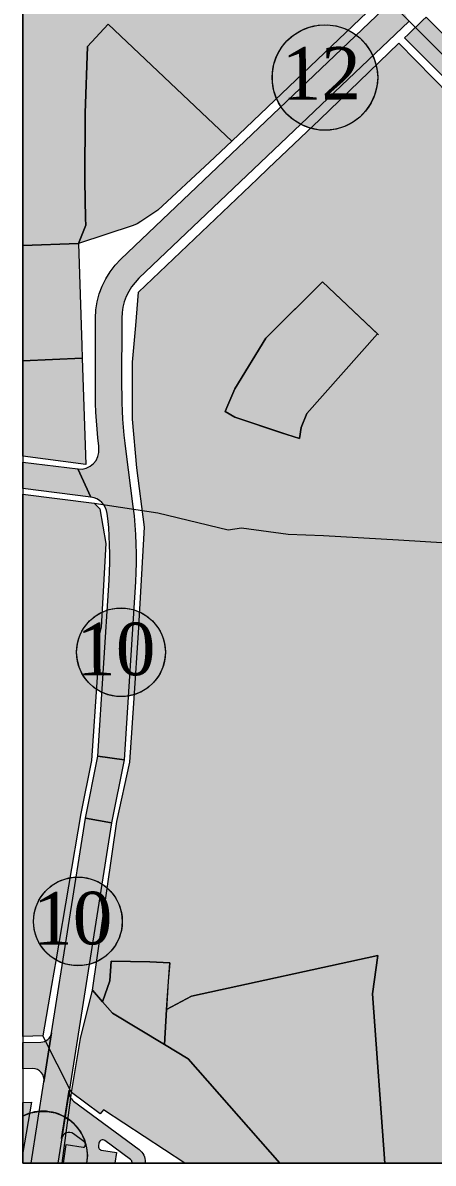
# Model space of a CAD drawing. Header units: metres. Extents: x 575893 to 576670, y 4390673 to 4391275.
# Drawn here: x 575893 to 576002.2, y 4390672.6 to 4390976 of the extents above; entities that cross this region are included whole.
import ezdxf

# ---------------------------------------------------------------- set-up
doc = ezdxf.new("R2010")
doc.units = ezdxf.units.M
for name, color, linetype, lineweight in [('HAT_RAYLI_TOPLU_TAS', 9, 'Continuous', 0), ('PL_ANA_ISTASYON', 9, 'Continuous', 0), ('PL_IBADET_ALANI', 151, 'Continuous', 0), ('PL_KHA', 163, 'Continuous', 0), ('PL_MIA', 12, 'Continuous', 0), ('PL_OTOPARK', 9, 'Continuous', 0), ('PL_PARK', 97, 'Continuous', 0), ('PL_SAGLIK_ALANI', 150, 'Continuous', 0), ('PL_YOL', 18, 'Continuous', 0), ('R_KIR', 2, 'Continuous', 0), ('RULO', 4, 'Continuous', 0), ('SM_ALTI', 254, 'Continuous', 0), ('SM_YOL_YAZI', 18, 'Continuous', 5), ('SNR_SAGLIKLASTIRMA', 152, 'Continuous', 0)]:
    doc.layers.add(name, color=color, linetype=linetype, lineweight=lineweight)
doc.styles.get("Standard").update_dxf_attribs({"font": 'times.ttf'})

msp = doc.modelspace()

# ---------------------------------------------------------------- hatches: boundary and pattern name
at = {"layer": 'PL_ANA_ISTASYON'}
msp.add_hatch(color=256, dxfattribs=at).paths.add_polyline_path([(576055.67, 4390922.22), (576062.77, 4390915.13), (576190.04, 4390787.95), (576184.38, 4390782.29), (576057.12, 4390909.47), (576050.02, 4390916.56), (575994.58, 4390971.96), (575995.51, 4390972.85), (575999.43, 4390976.63), (576000.34, 4390977.51)])
at = {"layer": 'PL_IBADET_ALANI'}
msp.add_hatch(color=256, dxfattribs=at).paths.add_polyline_path([(575926.83, 4390726.17), (575932.13, 4390725.89), (575931.72, 4390721.02), (575931.26, 4390713.47), (575930.7, 4390704.2), (575916.86, 4390712.53), (575914.23, 4390715.57), (575916.17, 4390721.17), (575916.54, 4390726.33)])
at = {"layer": 'PL_KHA'}
msp.add_hatch(color=256, dxfattribs=at).paths.add_polyline_path([(575987.38, 4390893.2), (575968.63, 4390872.01), (575967.1, 4390868.29), (575966.61, 4390865.37), (575963.3, 4390866.42), (575949.48, 4390871.06), (575946.9, 4390872.57), (575947.6, 4390874.22), (575949.44, 4390878.62), (575957.73, 4390892.12), (575972.75, 4390907.09)])
at = {"layer": 'PL_MIA'}
for points in [[(575984.61, 4390978.82), (575948.62, 4390944.52), (575942.19, 4390950.59), (575942.19, 4390950.59), (575915.73, 4390975.58), (575910.24, 4390969.71), (575909.63, 4390951.89), (575909.55, 4390933.92), (575909.73, 4390923.88), (575909.73, 4390923.88), (575909.76, 4390922.14), (575907.83, 4390917.23), (575893.03, 4390916.71), (575893.03, 4391038.73), (575909.12, 4391054.48)], [(576006.63, 4390956.69), (576015.52, 4390947.96), (576028.69, 4390934.77), (576028.36, 4390934.44), (576028.36, 4390934.44), (576028.69, 4390934.77), (576028.69, 4390934.77), (576080.77, 4390882.64), (576095.26, 4390867.54), (576061.82, 4390847.8), (576046.79, 4390838.92), (576051.17, 4390836.46), (576085.97, 4390812.14), (576088.51, 4390800.99), (576092.32, 4390789.78), (576102.54, 4390768.95), (576104.74, 4390768.38), (576116.66, 4390765.26), (576113.12, 4390754.82), (576102.06, 4390738.26), (576082.93, 4390721.07), (576075.35, 4390714.25), (576050.7, 4390695.18), (576017.67, 4390672.62), (575989.35, 4390672.62), (575986.04, 4390717.69), (575987.47, 4390727.86), (575937.91, 4390717.01), (575931.26, 4390713.47), (575932.13, 4390725.89), (575926.83, 4390726.17), (575916.54, 4390726.33), (575916.17, 4390721.17), (575914.23, 4390715.57), (575911.57, 4390718.64), (575918.06, 4390763.51), (575921.52, 4390779.33), (575922.13, 4390788.39), (575922.66, 4390796.36), (575923.83, 4390813.73), (575925.37, 4390841.78), (575923.37, 4390857.63), (575922.22, 4390870.54), (575922.26, 4390885.7), (575923.14, 4390895.49), (575923.85, 4390904.33), (575955.44, 4390934.44), (575958.34, 4390937.2), (575972.04, 4390950.26), (575993.11, 4390970.54)], [(575972.75, 4390907.09), (575958.55, 4390892.93), (575957.73, 4390892.12), (575949.44, 4390878.62), (575947.6, 4390874.22), (575946.9, 4390872.57), (575949.48, 4390871.06), (575962.14, 4390866.81), (575963.3, 4390866.42), (575966.61, 4390865.37), (575967.1, 4390868.29), (575968.63, 4390872.01), (575987.38, 4390893.2), (575987.66, 4390892.93), (575972.75, 4390907.09)], [(575909.8, 4390858.52), (575893.03, 4390860.65), (575893.03, 4390886.07), (575908.86, 4390886.72)], [(575912, 4390848.16), (575913.56, 4390846.67), (575915.11, 4390837.48), (575913.89, 4390815.21), (575912.94, 4390811.36), (575912.84, 4390801.9), (575911.35, 4390779.76), (575908.49, 4390765.67), (575901.88, 4390726.95), (575900.69, 4390719.93), (575898.39, 4390706.48), (575893.03, 4390706.35), (575893.03, 4390850.57)], [(575893.03, 4390675.47), (575893.03, 4390688.79), (575895.35, 4390688.87)]]:
    msp.add_hatch(color=256, dxfattribs=at).paths.add_polyline_path(points)
at = {"layer": 'PL_OTOPARK'}
for points in [[(575908.74, 4390890.17), (575908.86, 4390886.72), (575893.03, 4390886.07), (575893.03, 4390916.71), (575907.83, 4390917.23)], [(575905.34, 4390691.6), (575905.36, 4390691.19), (575905.43, 4390690.79), (575905.56, 4390690.4), (575905.74, 4390690.04), (575905.97, 4390689.7), (575906.24, 4390689.39), (575906.55, 4390689.13), (575923.98, 4390676.25), (575924.35, 4390675.94), (575924.69, 4390675.59), (575924.97, 4390675.2), (575925.21, 4390674.77), (575925.39, 4390674.32), (575925.52, 4390673.85), (575925.59, 4390673.37), (575925.6, 4390672.88), (575925.59, 4390672.62), (575922.09, 4390672.62), (575922.09, 4390672.75), (575922.09, 4390672.88), (575922.07, 4390673), (575922.04, 4390673.11), (575922, 4390673.23), (575921.94, 4390673.33), (575921.87, 4390673.43), (575921.78, 4390673.52), (575921.69, 4390673.6), (575914.87, 4390678.63), (575914.64, 4390678.76), (575914.4, 4390678.82), (575914.14, 4390678.82), (575913.89, 4390678.76), (575913.67, 4390678.63), (575913.49, 4390678.45), (575913.36, 4390678.23), (575913.29, 4390677.99), (575913.17, 4390677.23), (575913.15, 4390677.03), (575913.18, 4390676.84), (575913.25, 4390676.65), (575913.35, 4390676.48), (575913.48, 4390676.33), (575913.63, 4390676.22), (575913.81, 4390676.13), (575914, 4390676.08), (575917.95, 4390675.46), (575917.5, 4390672.62), (575903.84, 4390672.62), (575904.61, 4390677.56), (575909.06, 4390676.86), (575909.16, 4390676.85), (575909.25, 4390676.87), (575909.35, 4390676.9), (575909.43, 4390676.95), (575909.5, 4390677.01), (575909.56, 4390677.09), (575909.61, 4390677.18), (575909.63, 4390677.28), (575909.66, 4390677.46), (575909.67, 4390677.6), (575909.67, 4390677.73), (575909.64, 4390677.87), (575909.6, 4390678), (575909.54, 4390678.12), (575909.46, 4390678.23), (575909.37, 4390678.33), (575909.27, 4390678.42), (575906.51, 4390680.46), (575906.07, 4390680.71), (575905.57, 4390680.83), (575905.06, 4390680.83), (575904.56, 4390680.7), (575904.12, 4390680.45), (575903.75, 4390680.09), (575903.49, 4390679.65), (575903.35, 4390679.16), (575905.37, 4390692.01)]]:
    msp.add_hatch(color=256, dxfattribs=at).paths.add_polyline_path(points)
at = {"layer": 'PL_PARK'}
for points in [[(575942.19, 4390950.59), (575948.62, 4390944.52), (575948.62, 4390944.52), (575942.69, 4390938.91), (575928.96, 4390926.09), (575924.39, 4390923.08), (575923.43, 4390922.53), (575922.4, 4390922.09), (575907.83, 4390917.23), (575909.76, 4390922.14), (575909.73, 4390923.88), (575909.55, 4390933.92), (575909.63, 4390951.89), (575910.24, 4390969.71), (575915.73, 4390975.58)], [(575914.23, 4390715.57), (575916.86, 4390712.53), (575930.7, 4390704.2), (575937.07, 4390700.37), (575961.4, 4390672.62), (575936.13, 4390672.62), (575914.49, 4390686.79), (575913.65, 4390685.75), (575906.02, 4390691.39), (575908.42, 4390705.79), (575911.57, 4390718.64)]]:
    msp.add_hatch(color=256, dxfattribs=at).paths.add_polyline_path(points)
at = {"layer": 'PL_SAGLIK_ALANI'}
msp.add_hatch(color=256, dxfattribs=at).paths.add_polyline_path([(575986.04, 4390717.69), (575989.35, 4390672.62), (575961.4, 4390672.62), (575937.07, 4390700.37), (575930.7, 4390704.2), (575931.26, 4390713.47), (575937.91, 4390717.01), (575987.47, 4390727.86)])
at = {"layer": 'PL_YOL'}
for points in [[(575995.7, 4390976.36), (575923.91, 4390908), (575922.89, 4390906.93), (575921.99, 4390905.76), (575921.2, 4390904.51), (575920.55, 4390903.18), (575920.04, 4390901.79), (575919.67, 4390900.36), (575919.44, 4390898.9), (575919.36, 4390897.43), (575919.33, 4390879.21), (575919.35, 4390877.05), (575919.4, 4390874.89), (575919.48, 4390872.73), (575919.6, 4390870.57), (575919.76, 4390868.41), (575919.95, 4390866.26), (575920.17, 4390864.11), (575920.43, 4390861.96), (575922.33, 4390847.32), (575922.62, 4390844.82), (575922.85, 4390842.32), (575923.03, 4390839.82), (575923.14, 4390837.3), (575923.19, 4390834.79), (575923.18, 4390832.28), (575923.11, 4390829.77), (575922.98, 4390827.26), (575919.97, 4390779.93), (575913.01, 4390780.85), (575916, 4390827.7), (575916.12, 4390830.04), (575916.18, 4390832.39), (575916.19, 4390834.73), (575916.14, 4390837.08), (575916.04, 4390839.42), (575915.88, 4390841.76), (575915.66, 4390844.09), (575915.5, 4390845.4), (575915.34, 4390846.22), (575915.04, 4390846.99), (575914.62, 4390847.71), (575914.09, 4390848.34), (575913.46, 4390848.88), (575912.75, 4390849.31), (575911.98, 4390849.61), (575911.17, 4390849.78), (575907.68, 4390857.28), (575908.81, 4390857.27), (575909.92, 4390857.51), (575910.95, 4390857.99), (575911.84, 4390858.7), (575912.54, 4390859.58), (575913.03, 4390860.6), (575913.28, 4390861.71), (575913.27, 4390862.84), (575913.22, 4390863.32), (575912.98, 4390865.59), (575912.78, 4390867.85), (575912.62, 4390870.12), (575912.49, 4390872.4), (575912.4, 4390874.67), (575912.35, 4390876.95), (575912.33, 4390879.22), (575912.36, 4390897.44), (575912.48, 4390899.62), (575912.81, 4390901.78), (575913.36, 4390903.89), (575914.12, 4390905.94), (575915.08, 4390907.9), (575916.24, 4390909.76), (575917.58, 4390911.49), (575919.08, 4390913.07), (575992.54, 4390983.02)], [(575907.68, 4390857.28), (575911.17, 4390849.78), (575893.03, 4390852.08), (575893.03, 4390859.14)], [(575919.97, 4390779.93), (575916.59, 4390763.13), (575909.69, 4390764.37), (575913.01, 4390780.85)], [(575916.59, 4390763.13), (575902.32, 4390672.62), (575895.23, 4390672.62), (575898.65, 4390694.3), (575900.7, 4390707.34), (575909.69, 4390764.37)], [(575898.65, 4390694.3), (575898.68, 4390694.95), (575898.57, 4390695.6), (575898.32, 4390696.2), (575897.95, 4390696.74), (575897.47, 4390697.18), (575896.9, 4390697.51), (575896.28, 4390697.71), (575895.63, 4390697.77), (575893.03, 4390697.72), (575893.03, 4390704.72), (575897.8, 4390704.81), (575898.32, 4390704.86), (575898.82, 4390705.01), (575899.29, 4390705.24), (575899.71, 4390705.55), (575900.07, 4390705.92), (575900.37, 4390706.36), (575900.58, 4390706.83), (575900.7, 4390707.34)]]:
    msp.add_hatch(color=256, dxfattribs=at).paths.add_polyline_path(points)
at = {"layer": 'SM_ALTI'}
for points in [[(575976.36, 4390975.14), (575978.64, 4390974.44), (575980.76, 4390973.37), (575982.68, 4390971.95), (575984.32, 4390970.23), (575985.66, 4390968.26), (575986.64, 4390966.09), (575987.24, 4390963.79), (575987.44, 4390961.41), (575987.24, 4390959.04), (575986.64, 4390956.74), (575985.66, 4390954.57), (575984.32, 4390952.6), (575982.68, 4390950.88), (575980.76, 4390949.46), (575978.64, 4390948.39), (575976.36, 4390947.69), (575974, 4390947.39), (575971.62, 4390947.49), (575969.29, 4390947.99), (575967.08, 4390948.88), (575965.05, 4390950.13), (575963.27, 4390951.7), (575961.77, 4390953.55), (575960.61, 4390955.63), (575959.82, 4390957.88), (575959.42, 4390960.22), (575959.42, 4390962.6), (575959.82, 4390964.95), (575960.61, 4390967.2), (575961.77, 4390969.28), (575963.27, 4390971.13), (575965.05, 4390972.7), (575967.08, 4390973.95), (575969.29, 4390974.84), (575971.62, 4390975.34), (575974, 4390975.44)], [(575922.39, 4390819.89), (575924.42, 4390819.1), (575926.28, 4390817.95), (575927.89, 4390816.48), (575929.2, 4390814.74), (575930.17, 4390812.79), (575930.77, 4390810.7), (575930.97, 4390808.53), (575930.77, 4390806.36), (575930.17, 4390804.26), (575929.2, 4390802.31), (575927.89, 4390800.57), (575926.28, 4390799.1), (575924.42, 4390797.95), (575922.39, 4390797.17), (575920.25, 4390796.77), (575918.07, 4390796.77), (575915.93, 4390797.17), (575913.89, 4390797.95), (575912.04, 4390799.1), (575910.43, 4390800.57), (575909.12, 4390802.31), (575908.15, 4390804.26), (575907.55, 4390806.36), (575907.35, 4390808.53), (575907.55, 4390810.7), (575908.15, 4390812.79), (575909.12, 4390814.74), (575910.43, 4390816.48), (575912.04, 4390817.95), (575913.89, 4390819.1), (575915.93, 4390819.89), (575918.07, 4390820.29), (575920.25, 4390820.29)], [(575910.94, 4390748.29), (575912.97, 4390747.51), (575914.82, 4390746.36), (575916.43, 4390744.89), (575917.74, 4390743.15), (575918.72, 4390741.2), (575919.31, 4390739.1), (575919.51, 4390736.93), (575919.31, 4390734.76), (575918.72, 4390732.67), (575917.74, 4390730.72), (575916.43, 4390728.98), (575914.82, 4390727.51), (575912.97, 4390726.36), (575910.94, 4390725.57), (575908.79, 4390725.17), (575906.61, 4390725.17), (575904.47, 4390725.57), (575902.44, 4390726.36), (575900.59, 4390727.51), (575898.98, 4390728.98), (575897.66, 4390730.72), (575896.69, 4390732.67), (575896.09, 4390734.76), (575895.89, 4390736.93), (575896.09, 4390739.1), (575896.69, 4390741.2), (575897.66, 4390743.15), (575898.98, 4390744.89), (575900.59, 4390746.36), (575902.44, 4390747.51), (575904.47, 4390748.29), (575906.61, 4390748.69), (575908.79, 4390748.69)], [(575901.63, 4390686.01), (575903.66, 4390685.22), (575905.51, 4390684.07), (575907.12, 4390682.6), (575908.44, 4390680.86), (575909.41, 4390678.91), (575910.01, 4390676.82), (575910.21, 4390674.65), (575910.02, 4390672.62), (575893.03, 4390672.62), (575893.03, 4390685.16), (575893.13, 4390685.22), (575895.16, 4390686.01), (575897.31, 4390686.41), (575899.49, 4390686.41)]]:
    msp.add_hatch(color=256, dxfattribs=at).paths.add_polyline_path(points)

# ---------------------------------------------------------------- linework, layer by layer
at = {"layer": 'HAT_RAYLI_TOPLU_TAS'}
for p in [(575987.2, 4390985.04), (576052.85, 4390919.39)]:
    msp.add_line(p, (575999.17, 4390973.03), dxfattribs=at)
at = {"layer": 'PL_ANA_ISTASYON'}
msp.add_polyline3d([(576055.67, 4390922.22, 0), (576062.77, 4390915.13, 0), (576190.04, 4390787.95, 0), (576184.38, 4390782.29, 0), (576057.12, 4390909.47, 0), (576050.02, 4390916.56, 0), (575994.58, 4390971.96, 0), (575995.51, 4390972.85, 0), (575999.43, 4390976.63, 0), (576000.34, 4390977.51, 0), (576055.67, 4390922.22, 0)], close=True, dxfattribs=at)
at = {"layer": 'PL_IBADET_ALANI'}
msp.add_polyline3d([(575926.83, 4390726.17, 0), (575932.13, 4390725.89, 0), (575931.72, 4390721.02, 0), (575931.26, 4390713.47, 0), (575930.7, 4390704.2, 0), (575916.86, 4390712.53, 0), (575914.23, 4390715.57, 0), (575916.17, 4390721.17, 0), (575916.54, 4390726.33, 0), (575926.83, 4390726.17, 0)], close=True, dxfattribs=at)
at = {"layer": 'PL_KHA'}
msp.add_polyline3d([(575987.38, 4390893.2, 0), (575968.63, 4390872.01, 0), (575967.1, 4390868.29, 0), (575966.61, 4390865.37, 0), (575963.3, 4390866.42, 0), (575949.48, 4390871.06, 0), (575946.9, 4390872.57, 0), (575947.6, 4390874.22, 0), (575949.44, 4390878.62, 0), (575957.73, 4390892.12, 0), (575972.75, 4390907.09, 0), (575987.38, 4390893.2, 0)], close=True, dxfattribs=at)
at = {"layer": 'PL_MIA'}
for points in [[(575984.61, 4390978.82, 0), (575948.62, 4390944.52, 0), (575942.19, 4390950.59, 0), (575942.19, 4390950.59, 0), (575915.73, 4390975.58, 0), (575910.24, 4390969.71, 0), (575909.63, 4390951.89, 0), (575909.55, 4390933.92, 0), (575909.73, 4390923.88, 146.94), (575909.73, 4390923.88, 0), (575909.76, 4390922.14, 0), (575907.83, 4390917.23, 0), (575893.03, 4390916.71, 0), (575893.03, 4391038.73, 0), (575909.12, 4391054.48, 0), (575984.61, 4390978.82, 0)], [(575972.75, 4390907.09, 0), (575958.55, 4390892.93, 0), (575957.73, 4390892.12, 0), (575949.44, 4390878.62, 0), (575947.6, 4390874.22, 0), (575946.9, 4390872.57, 0), (575949.48, 4390871.06, 0), (575962.14, 4390866.81, 0), (575963.3, 4390866.42, 0), (575966.61, 4390865.37, 0), (575967.1, 4390868.29, 0), (575968.63, 4390872.01, 0), (575987.38, 4390893.2, 0), (575987.66, 4390892.93, 0), (575972.75, 4390907.09, 0)], [(575909.8, 4390858.52, 0), (575893.03, 4390860.65, 0), (575893.03, 4390886.07, 0), (575908.86, 4390886.72, 0), (575909.8, 4390858.52, 0)], [(575912, 4390848.16, 0), (575913.56, 4390846.67, 0), (575915.11, 4390837.48, 0), (575913.89, 4390815.21, 0), (575912.94, 4390811.36, 0), (575912.84, 4390801.9, 0), (575911.35, 4390779.76, 0), (575908.49, 4390765.67, 0), (575901.88, 4390726.95, 0), (575900.69, 4390719.93, 0), (575898.39, 4390706.48, 0), (575893.03, 4390706.35, 0), (575893.03, 4390850.57, 0), (575912, 4390848.16, 0)], [(575893.03, 4390675.47, 0), (575893.03, 4390688.79, 0), (575895.35, 4390688.87, 0), (575893.03, 4390675.47, 0)]]:
    msp.add_polyline3d(points, close=True, dxfattribs=at)
msp.add_polyline3d([(576017.67, 4390672.62, 0), (575989.35, 4390672.62, 0), (575986.04, 4390717.69, 0), (575987.47, 4390727.86, 0), (575937.91, 4390717.01, 0), (575931.26, 4390713.47, 0), (575932.13, 4390725.89, 0), (575926.83, 4390726.17, 0), (575916.54, 4390726.33, 0), (575916.17, 4390721.17, 0), (575914.23, 4390715.57, 0), (575911.57, 4390718.64, 0), (575918.06, 4390763.51, 0), (575921.52, 4390779.33, 0), (575922.13, 4390788.39, 0), (575922.66, 4390796.36, 0), (575923.83, 4390813.73, 0), (575925.37, 4390841.78, 0), (575923.37, 4390857.63, 0), (575922.22, 4390870.54, 0), (575922.26, 4390885.7, 0), (575923.14, 4390895.49, 0), (575923.85, 4390904.33, 0), (575955.44, 4390934.44, 0), (575958.34, 4390937.2, 0), (575972.04, 4390950.26, 0), (575993.11, 4390970.54, 0), (576006.63, 4390956.69, 0)], dxfattribs=at)
at = {"layer": 'PL_OTOPARK'}
for points in [[(575908.74, 4390890.17, 158.76), (575908.86, 4390886.72, 148.33), (575893.03, 4390886.07, 0), (575893.03, 4390916.71, 0), (575907.83, 4390917.23, 149.46), (575908.74, 4390890.17, 158.76)], [(575905.34, 4390691.6, 0), (575905.36, 4390691.19, 0), (575905.43, 4390690.79, 0), (575905.56, 4390690.4, 0), (575905.74, 4390690.04, 0), (575905.97, 4390689.7, 0), (575906.24, 4390689.39, 0), (575906.55, 4390689.13, 0), (575923.98, 4390676.25, 0), (575924.35, 4390675.94, 0), (575924.69, 4390675.59, 0), (575924.97, 4390675.2, 0), (575925.21, 4390674.77, 0), (575925.39, 4390674.32, 0), (575925.52, 4390673.85, 0), (575925.59, 4390673.37, 0), (575925.6, 4390672.88, 0), (575925.59, 4390672.62, 0), (575922.09, 4390672.62, 0), (575922.09, 4390672.75, 0), (575922.09, 4390672.88, 0), (575922.07, 4390673, 0), (575922.04, 4390673.11, 0), (575922, 4390673.23, 0), (575921.94, 4390673.33, 0), (575921.87, 4390673.43, 0), (575921.78, 4390673.52, 0), (575921.69, 4390673.6, 0), (575914.87, 4390678.63, 0), (575914.64, 4390678.76, 0), (575914.4, 4390678.82, 0), (575914.14, 4390678.82, 0), (575913.89, 4390678.76, 0), (575913.67, 4390678.63, 0), (575913.49, 4390678.45, 0), (575913.36, 4390678.23, 0), (575913.29, 4390677.99, 0), (575913.17, 4390677.23, 0), (575913.15, 4390677.03, 0), (575913.18, 4390676.84, 0), (575913.25, 4390676.65, 0), (575913.35, 4390676.48, 0), (575913.48, 4390676.33, 0), (575913.63, 4390676.22, 0), (575913.81, 4390676.13, 0), (575914, 4390676.08, 0), (575917.95, 4390675.46, 0), (575917.5, 4390672.62, 0), (575903.84, 4390672.62, 0), (575904.61, 4390677.56, 0), (575909.06, 4390676.86, 0), (575909.16, 4390676.85, 0), (575909.25, 4390676.87, 0), (575909.35, 4390676.9, 0), (575909.43, 4390676.95, 0), (575909.5, 4390677.01, 0), (575909.56, 4390677.09, 0), (575909.61, 4390677.18, 0), (575909.63, 4390677.28, 0), (575909.66, 4390677.46, 0), (575909.67, 4390677.6, 0), (575909.67, 4390677.73, 0), (575909.64, 4390677.87, 0), (575909.6, 4390678, 0), (575909.54, 4390678.12, 0), (575909.46, 4390678.23, 0), (575909.37, 4390678.33, 0), (575909.27, 4390678.42, 0), (575906.51, 4390680.46, 0), (575906.07, 4390680.71, 0), (575905.57, 4390680.83, 0), (575905.06, 4390680.83, 0), (575904.56, 4390680.7, 0), (575904.12, 4390680.45, 0), (575903.75, 4390680.09, 0), (575903.49, 4390679.65, 0), (575903.35, 4390679.16, 0), (575905.37, 4390692.01, 0), (575905.34, 4390691.6, 0)]]:
    msp.add_polyline3d(points, close=True, dxfattribs=at)
at = {"layer": 'PL_PARK'}
for points in [[(575942.19, 4390950.59, 0), (575948.62, 4390944.52, 0), (575948.62, 4390944.52, 0), (575942.69, 4390938.91, 0), (575928.96, 4390926.09, 0), (575924.39, 4390923.08, 0), (575923.43, 4390922.53, 0), (575922.4, 4390922.09, 0), (575907.83, 4390917.23, 149.46), (575909.76, 4390922.14, 0), (575909.73, 4390923.88, 0), (575909.55, 4390933.92, 0), (575909.63, 4390951.89, 0), (575910.24, 4390969.71, 0), (575915.73, 4390975.58, 0), (575942.19, 4390950.59, 0)], [(575914.23, 4390715.57, 0), (575916.86, 4390712.53, 0), (575930.7, 4390704.2, 0), (575937.07, 4390700.37, 0), (575961.4, 4390672.62, 0), (575936.13, 4390672.62, 0), (575914.49, 4390686.79, 0), (575913.65, 4390685.75, 0), (575906.02, 4390691.39, 0), (575908.42, 4390705.79, 0), (575911.57, 4390718.64, 0), (575914.23, 4390715.57, 0)]]:
    msp.add_polyline3d(points, close=True, dxfattribs=at)
at = {"layer": 'PL_SAGLIK_ALANI'}
msp.add_polyline3d([(575986.04, 4390717.69, 0), (575989.35, 4390672.62, 0), (575961.4, 4390672.62, 0), (575937.07, 4390700.37, 0), (575930.7, 4390704.2, 0), (575931.26, 4390713.47, 0), (575937.91, 4390717.01, 0), (575987.47, 4390727.86, 0), (575986.04, 4390717.69, 0)], close=True, dxfattribs=at)
at = {"layer": 'PL_YOL'}
msp.add_polyline3d([(575995.7, 4390976.36, 0), (575923.91, 4390908, 0), (575922.89, 4390906.93, 0), (575921.99, 4390905.76, 0), (575921.2, 4390904.51, 0), (575920.55, 4390903.18, 0), (575920.04, 4390901.79, 0), (575919.67, 4390900.36, 0), (575919.44, 4390898.9, 0), (575919.36, 4390897.43, 0), (575919.33, 4390879.21, 0), (575919.35, 4390877.05, 0), (575919.4, 4390874.89, 0), (575919.48, 4390872.73, 0), (575919.6, 4390870.57, 0), (575919.76, 4390868.41, 0), (575919.95, 4390866.26, 0), (575920.17, 4390864.11, 0), (575920.43, 4390861.96, 0), (575922.33, 4390847.32, 0), (575922.62, 4390844.82, 0), (575922.85, 4390842.32, 0), (575923.03, 4390839.82, 0), (575923.14, 4390837.3, 0), (575923.19, 4390834.79, 0), (575923.18, 4390832.28, 0), (575923.11, 4390829.77, 0), (575922.98, 4390827.26, 0), (575919.97, 4390779.93, 149.23), (575913.01, 4390780.85, 0), (575916, 4390827.7, 0), (575916.12, 4390830.04, 0), (575916.18, 4390832.39, 0), (575916.19, 4390834.73, 0), (575916.14, 4390837.08, 0), (575916.04, 4390839.42, 0), (575915.88, 4390841.76, 0), (575915.66, 4390844.09, 0), (575915.5, 4390845.4, 0), (575915.34, 4390846.22, 0), (575915.04, 4390846.99, 0), (575914.62, 4390847.71, 0), (575914.09, 4390848.34, 0), (575913.46, 4390848.88, 0), (575912.75, 4390849.31, 0), (575911.98, 4390849.61, 0), (575911.17, 4390849.78, 0), (575907.68, 4390857.28, 0), (575908.81, 4390857.27, 0), (575909.92, 4390857.51, 0), (575910.95, 4390857.99, 0), (575911.84, 4390858.7, 0), (575912.54, 4390859.58, 0), (575913.03, 4390860.6, 0), (575913.28, 4390861.71, 0), (575913.27, 4390862.84, 0), (575913.22, 4390863.32, 0), (575912.98, 4390865.59, 0), (575912.78, 4390867.85, 0), (575912.62, 4390870.12, 0), (575912.49, 4390872.4, 0), (575912.4, 4390874.67, 0), (575912.35, 4390876.95, 0), (575912.33, 4390879.22, 0), (575912.36, 4390897.44, 0), (575912.48, 4390899.62, 0), (575912.81, 4390901.78, 0), (575913.36, 4390903.89, 0), (575914.12, 4390905.94, 0), (575915.08, 4390907.9, 0), (575916.24, 4390909.76, 0), (575917.58, 4390911.49, 0), (575919.08, 4390913.07, 0), (575992.54, 4390983.02, 0)], dxfattribs=at)
for points in [[(575907.68, 4390857.28, 0), (575911.17, 4390849.78, 0), (575893.03, 4390852.08, 0), (575893.03, 4390859.14, 0), (575907.68, 4390857.28, 0)], [(575919.97, 4390779.93, 0), (575916.59, 4390763.13, 0), (575909.69, 4390764.37, 0), (575913.01, 4390780.85, 0), (575919.97, 4390779.93, 0)], [(575916.59, 4390763.13, 0), (575902.32, 4390672.62, 0), (575895.23, 4390672.62, 0), (575898.65, 4390694.3, 0), (575900.7, 4390707.34, 0), (575909.69, 4390764.37, 0), (575916.59, 4390763.13, 0)], [(575898.65, 4390694.3, 0), (575898.68, 4390694.95, 0), (575898.57, 4390695.6, 0), (575898.32, 4390696.2, 0), (575897.95, 4390696.74, 0), (575897.47, 4390697.18, 0), (575896.9, 4390697.51, 0), (575896.28, 4390697.71, 0), (575895.63, 4390697.77, 0), (575893.03, 4390697.72, 0), (575893.03, 4390704.72, 0), (575897.8, 4390704.81, 0), (575898.32, 4390704.86, 0), (575898.82, 4390705.01, 0), (575899.29, 4390705.24, 0), (575899.71, 4390705.55, 0), (575900.07, 4390705.92, 0), (575900.37, 4390706.36, 0), (575900.58, 4390706.83, 0), (575900.7, 4390707.34, 0), (575898.65, 4390694.3, 0)]]:
    msp.add_polyline3d(points, close=True, dxfattribs=at)
at = {"layer": 'R_KIR'}
for p in [(575893.03, 4391272.62), (575893.03, 4390672.62)]:
    msp.add_line(p, (575893.03, 4390672.62), dxfattribs=at)
at = {"layer": 'RULO'}
for q in [(575893.03, 4390672.62), (576657.38, 4390672.62)]:
    msp.add_line((575893.03, 4390672.62), q, dxfattribs=at)
at = {"layer": 'SM_ALTI'}
for points in [[(575976.36, 4390975.14, 0), (575978.64, 4390974.44, 0), (575980.76, 4390973.37, 0), (575982.68, 4390971.95, 0), (575984.32, 4390970.23, 0), (575985.66, 4390968.26, 0), (575986.64, 4390966.09, 0), (575987.24, 4390963.79, 0), (575987.44, 4390961.41, 0), (575987.24, 4390959.04, 0), (575986.64, 4390956.74, 0), (575985.66, 4390954.57, 0), (575984.32, 4390952.6, 0), (575982.68, 4390950.88, 0), (575980.76, 4390949.46, 0), (575978.64, 4390948.39, 0), (575976.36, 4390947.69, 0), (575974, 4390947.39, 0), (575971.62, 4390947.49, 0), (575969.29, 4390947.99, 0), (575967.08, 4390948.88, 0), (575965.05, 4390950.13, 0), (575963.27, 4390951.7, 0), (575961.77, 4390953.55, 0), (575960.61, 4390955.63, 0), (575959.82, 4390957.88, 0), (575959.42, 4390960.22, 0), (575959.42, 4390962.6, 0), (575959.82, 4390964.95, 0), (575960.61, 4390967.2, 0), (575961.77, 4390969.28, 0), (575963.27, 4390971.13, 0), (575965.05, 4390972.7, 0), (575967.08, 4390973.95, 0), (575969.29, 4390974.84, 0), (575971.62, 4390975.34, 0), (575974, 4390975.44, 0), (575976.36, 4390975.14, 0)], [(575922.39, 4390819.89, 0), (575924.42, 4390819.1, 0), (575926.28, 4390817.95, 0), (575927.89, 4390816.48, 0), (575929.2, 4390814.74, 0), (575930.17, 4390812.79, 0), (575930.77, 4390810.7, 0), (575930.97, 4390808.53, 0), (575930.77, 4390806.36, 0), (575930.17, 4390804.26, 0), (575929.2, 4390802.31, 0), (575927.89, 4390800.57, 0), (575926.28, 4390799.1, 0), (575924.42, 4390797.95, 0), (575922.39, 4390797.17, 0), (575920.25, 4390796.77, 0), (575918.07, 4390796.77, 0), (575915.93, 4390797.17, 0), (575913.89, 4390797.95, 0), (575912.04, 4390799.1, 0), (575910.43, 4390800.57, 0), (575909.12, 4390802.31, 0), (575908.15, 4390804.26, 0), (575907.55, 4390806.36, 0), (575907.35, 4390808.53, 0), (575907.55, 4390810.7, 0), (575908.15, 4390812.79, 0), (575909.12, 4390814.74, 0), (575910.43, 4390816.48, 0), (575912.04, 4390817.95, 0), (575913.89, 4390819.1, 0), (575915.93, 4390819.89, 0), (575918.07, 4390820.29, 0), (575920.25, 4390820.29, 0), (575922.39, 4390819.89, 0)], [(575910.94, 4390748.29, 0), (575912.97, 4390747.51, 0), (575914.82, 4390746.36, 0), (575916.43, 4390744.89, 0), (575917.74, 4390743.15, 0), (575918.72, 4390741.2, 0), (575919.31, 4390739.1, 0), (575919.51, 4390736.93, 0), (575919.31, 4390734.76, 0), (575918.72, 4390732.67, 0), (575917.74, 4390730.72, 0), (575916.43, 4390728.98, 0), (575914.82, 4390727.51, 0), (575912.97, 4390726.36, 0), (575910.94, 4390725.57, 0), (575908.79, 4390725.17, 0), (575906.61, 4390725.17, 0), (575904.47, 4390725.57, 0), (575902.44, 4390726.36, 0), (575900.59, 4390727.51, 0), (575898.98, 4390728.98, 0), (575897.66, 4390730.72, 0), (575896.69, 4390732.67, 0), (575896.09, 4390734.76, 0), (575895.89, 4390736.93, 0), (575896.09, 4390739.1, 0), (575896.69, 4390741.2, 0), (575897.66, 4390743.15, 0), (575898.98, 4390744.89, 0), (575900.59, 4390746.36, 0), (575902.44, 4390747.51, 0), (575904.47, 4390748.29, 0), (575906.61, 4390748.69, 0), (575908.79, 4390748.69, 0), (575910.94, 4390748.29, 0)], [(575901.63, 4390686.01, 0), (575903.66, 4390685.22, 0), (575905.51, 4390684.07, 0), (575907.12, 4390682.6, 0), (575908.44, 4390680.86, 0), (575909.41, 4390678.91, 0), (575910.01, 4390676.82, 0), (575910.21, 4390674.65, 0), (575910.02, 4390672.62, 0), (575893.03, 4390672.62, 0), (575893.03, 4390685.16, 0), (575893.13, 4390685.22, 0), (575895.16, 4390686.01, 0), (575897.31, 4390686.41, 0), (575899.49, 4390686.41, 0), (575901.63, 4390686.01, 0)]]:
    msp.add_polyline3d(points, close=True, dxfattribs=at)
at = {"layer": 'SM_YOL_YAZI', "color": 18}
for centre, radius in [((575973.4, 4390961.41), 14.04), ((575919.16, 4390808.53), 11.81), ((575907.7, 4390736.93), 11.81)]:
    msp.add_circle(centre, radius, dxfattribs=at)
at = {"layer": 'SM_YOL_YAZI'}
msp.add_arc((575898.4, 4390674.65), 11.81, 350.1267, 116.9978, dxfattribs=at)
at = {"layer": 'SNR_SAGLIKLASTIRMA'}
msp.add_polyline3d([(576114.36, 4390672.62, 0), (575903.48, 4390672.62, 0), (575906.02, 4390691.39, 0), (575898.39, 4390706.48, 0), (575893.03, 4390706.35, 0), (575893.03, 4390850.57, 0), (575912, 4390848.16, 0), (575928.92, 4390845.59, 0), (575947.65, 4390841.14, 0), (575951.2, 4390841.59, 0), (575963.66, 4390839.95, 0), (575973.01, 4390839.6, 0), (575992.94, 4390838.48, 0), (576023.24, 4390836.56, 0)], dxfattribs=at)

# ---------------------------------------------------------------- texts
at = {"layer": 'SM_YOL_YAZI', "color": 18}
for s, p in [('12', (575961.91, 4390955.51)), ('10', (575907.25, 4390802.36)), ('10', (575895.8, 4390730.76))]:
    msp.add_text(s, height=13.971, rotation=0.2155, dxfattribs=at).set_placement(p)

doc.saveas('drawing.dxf')
